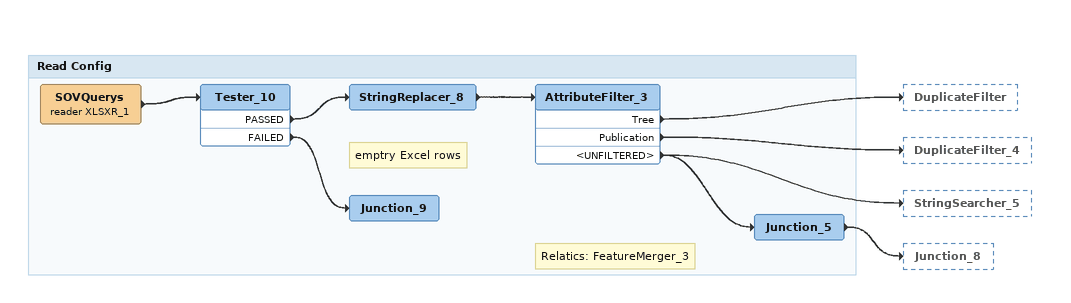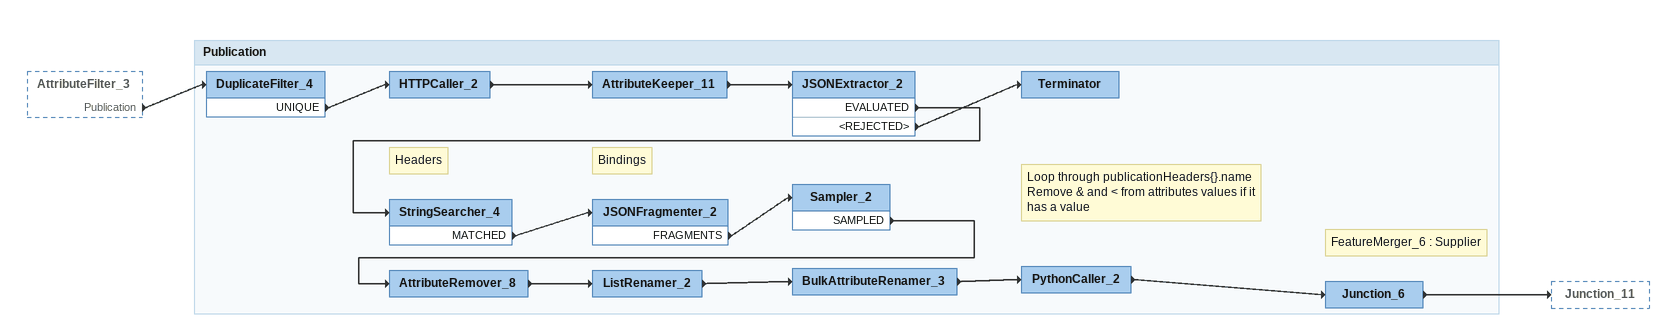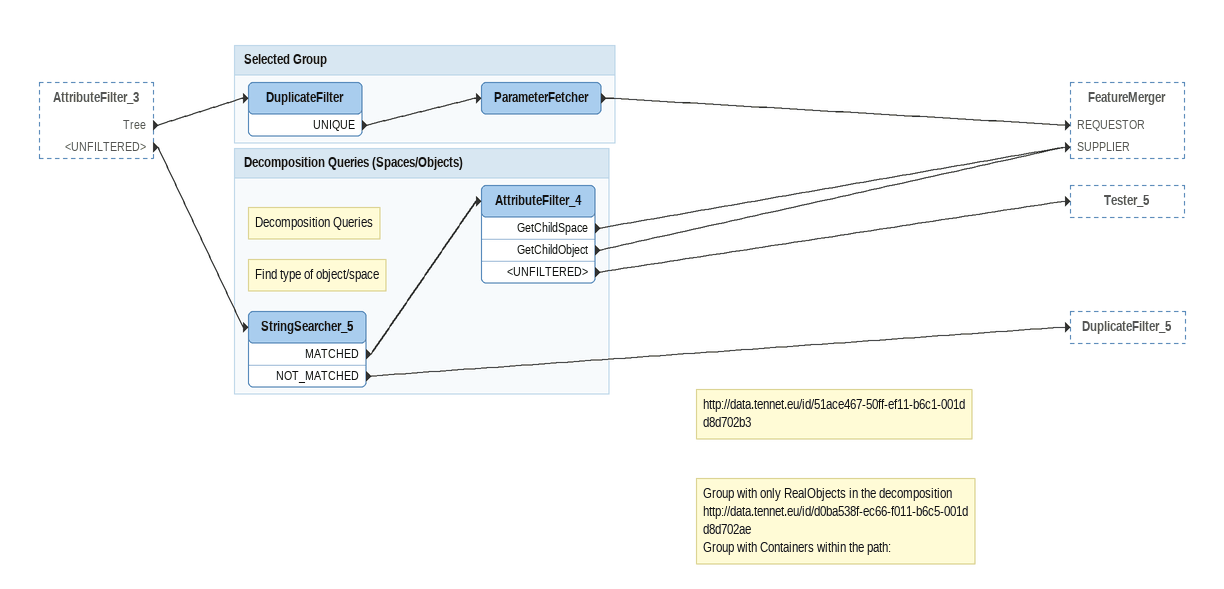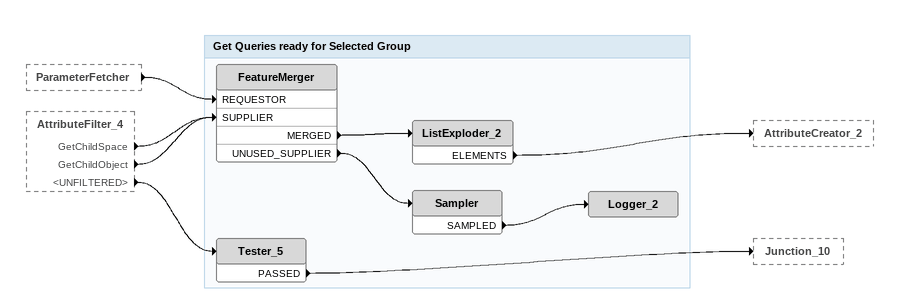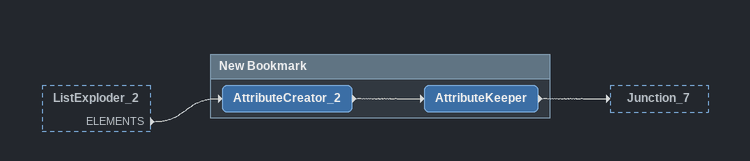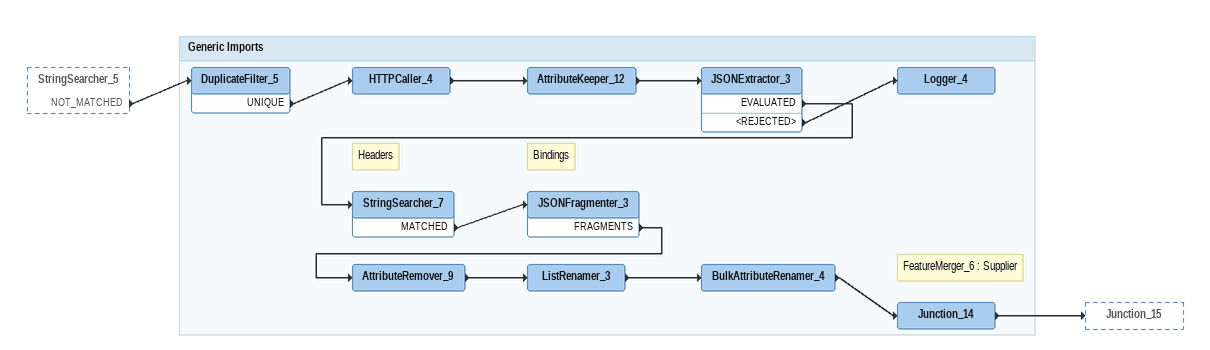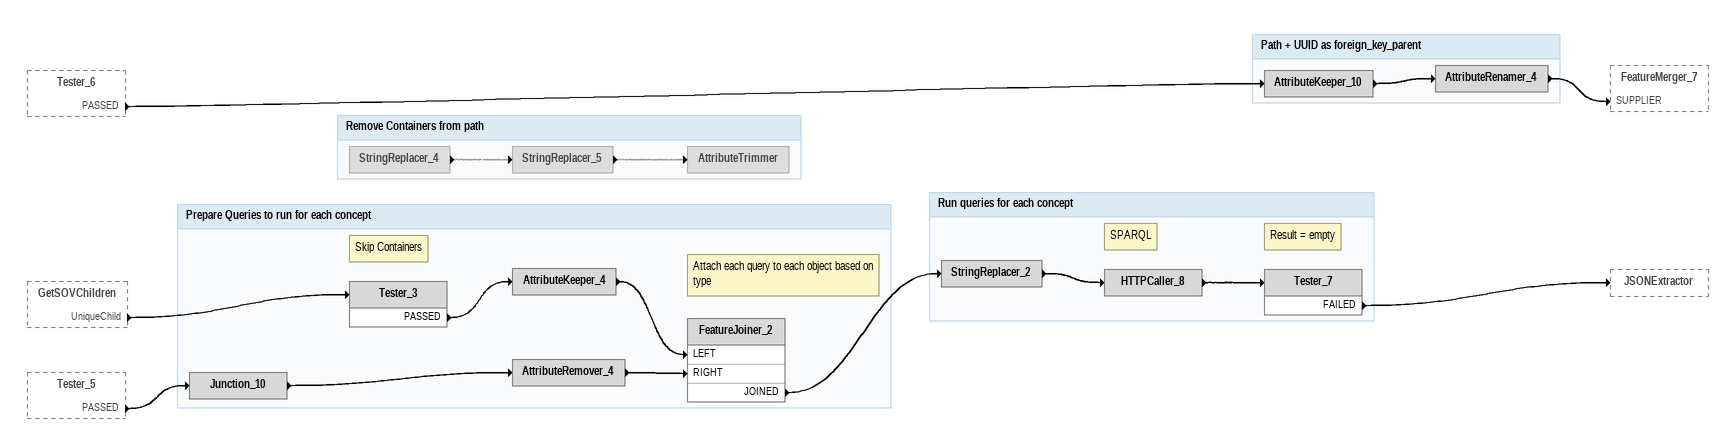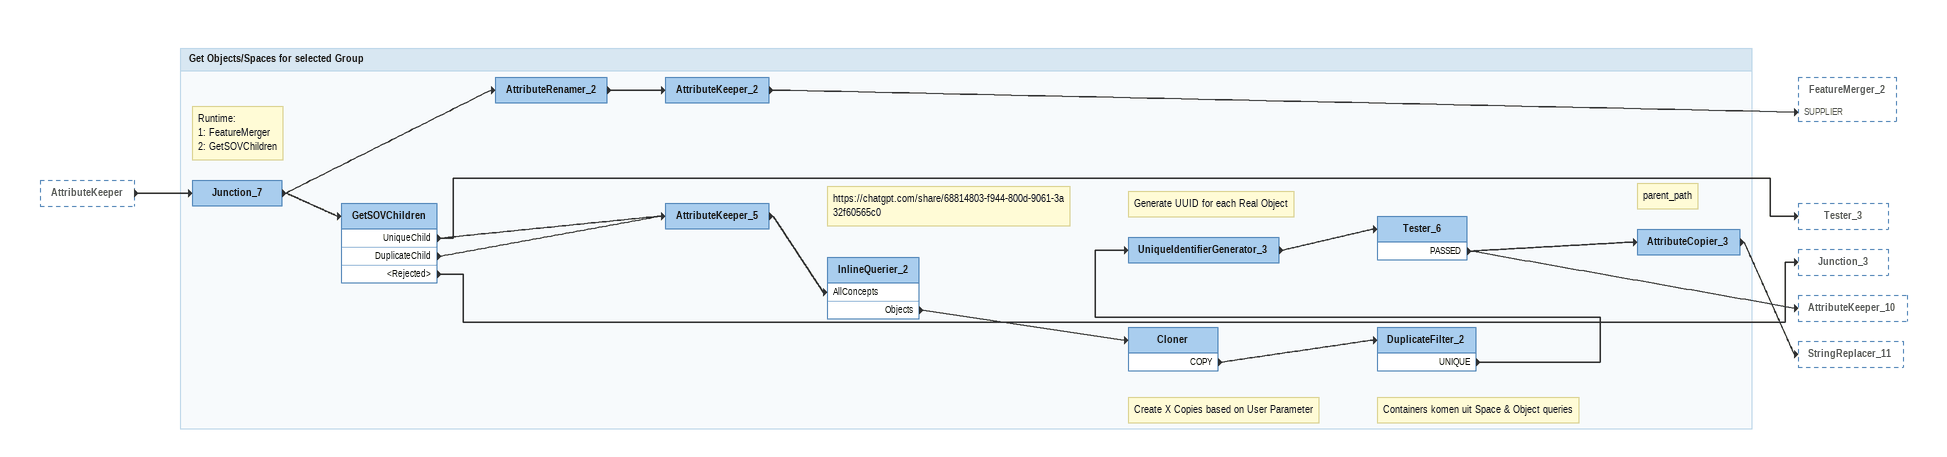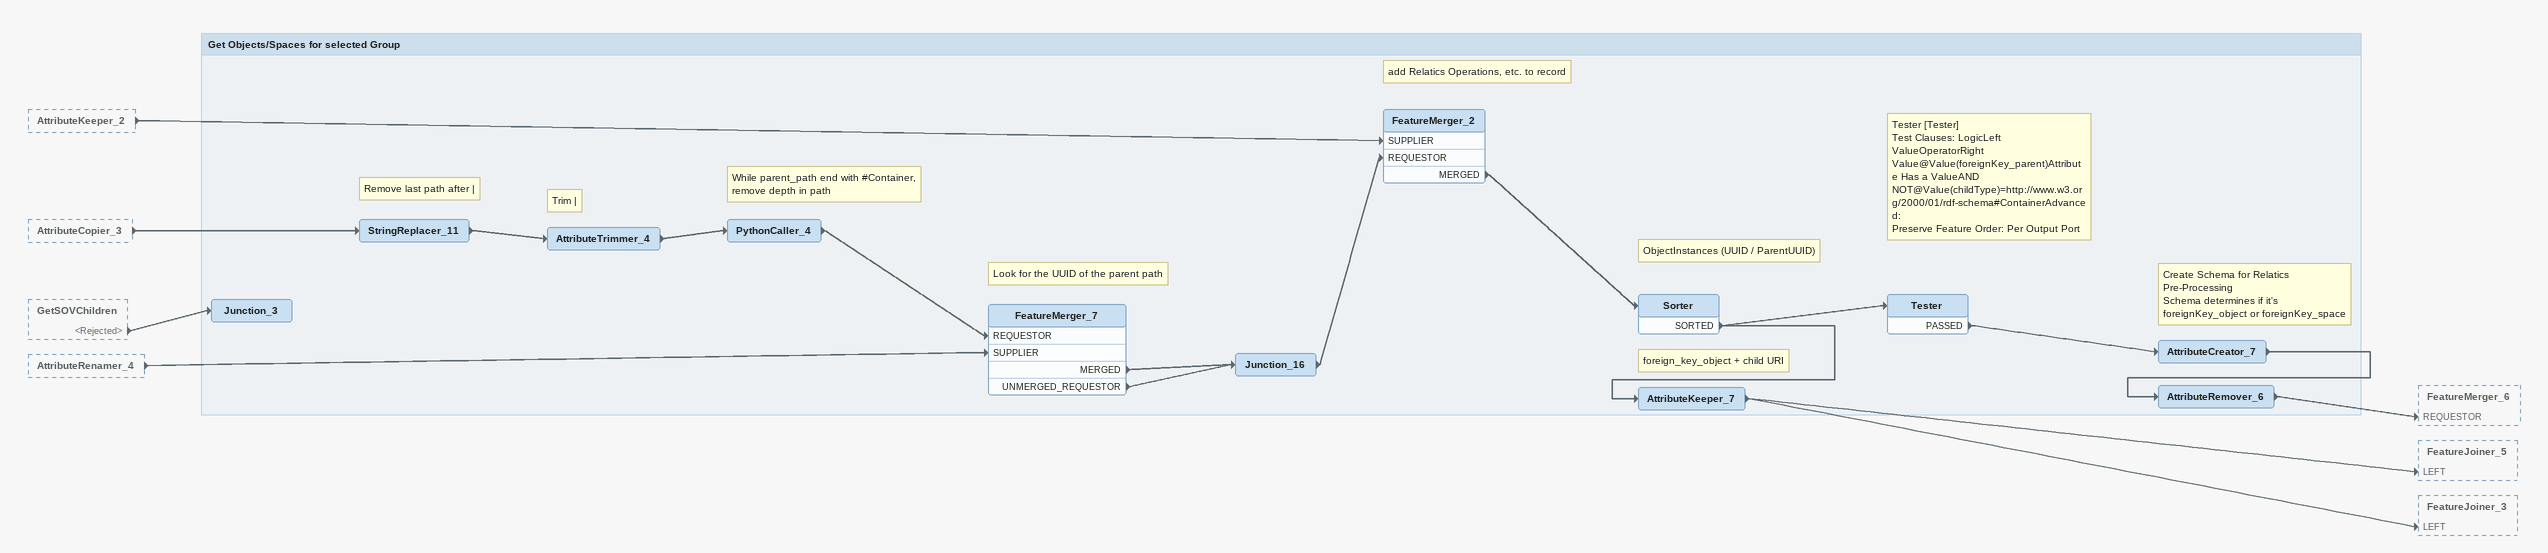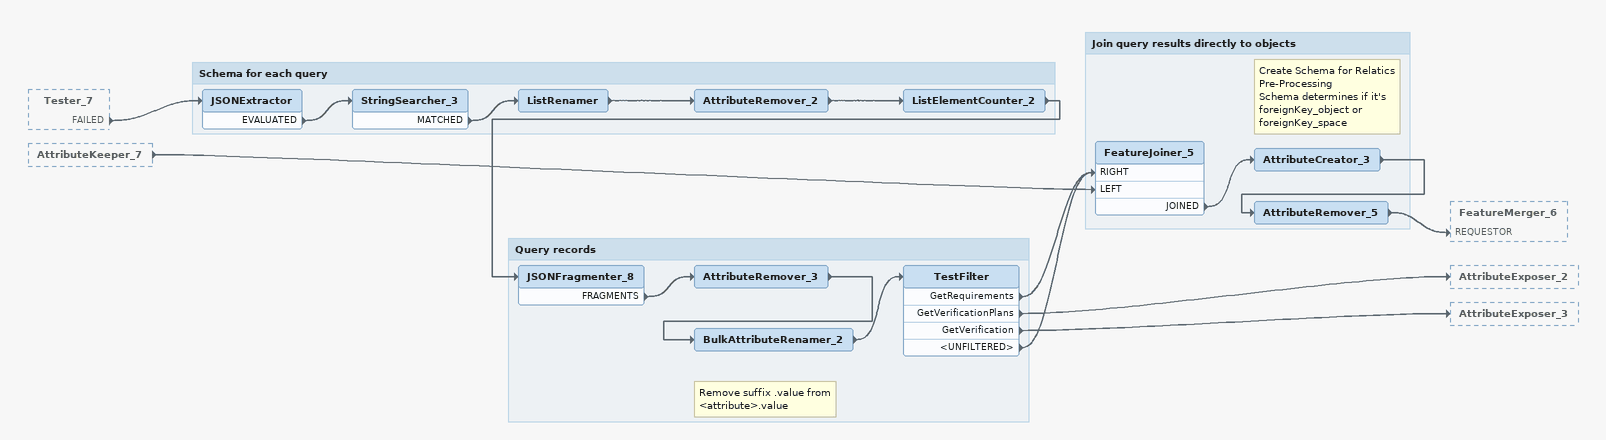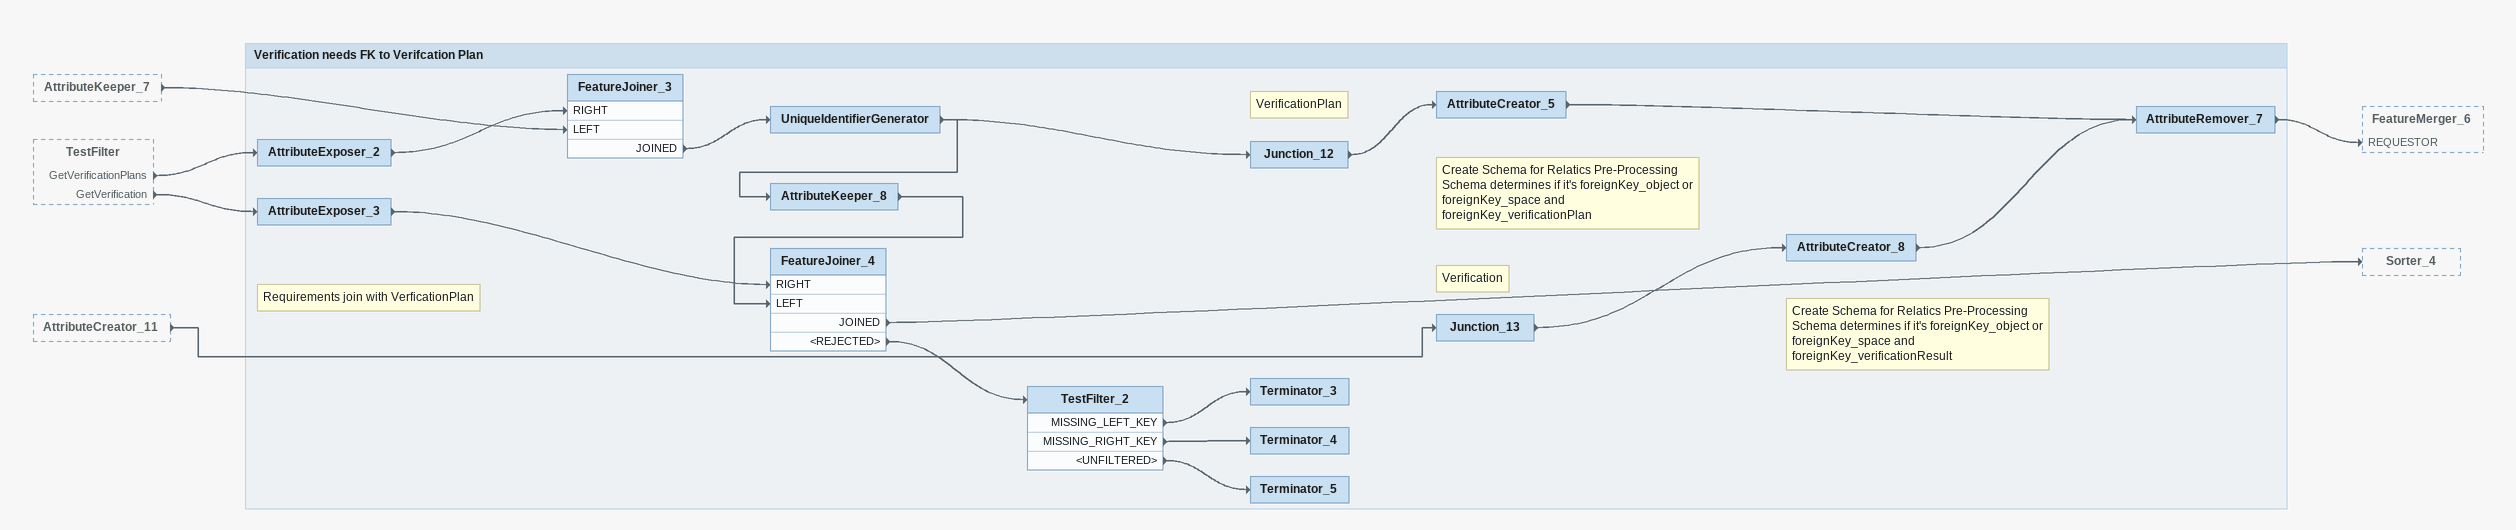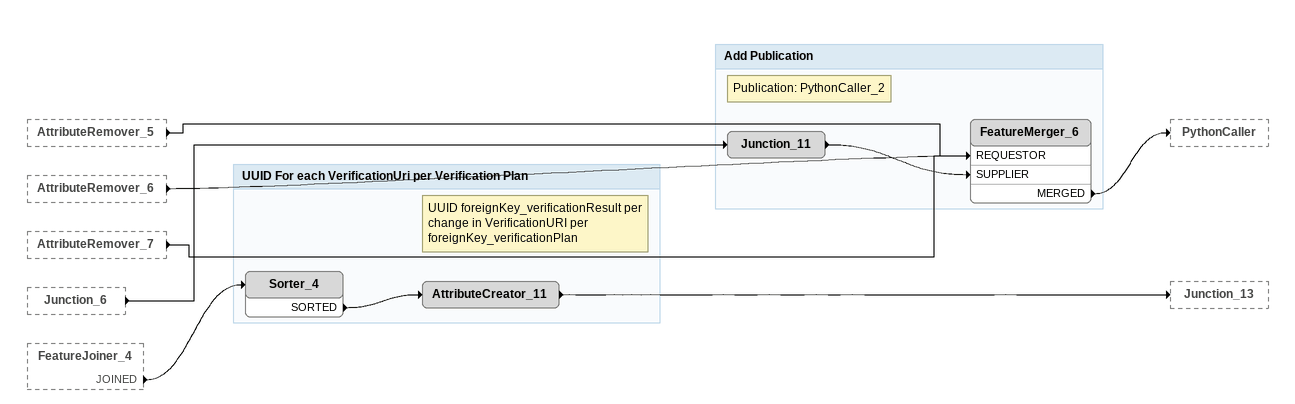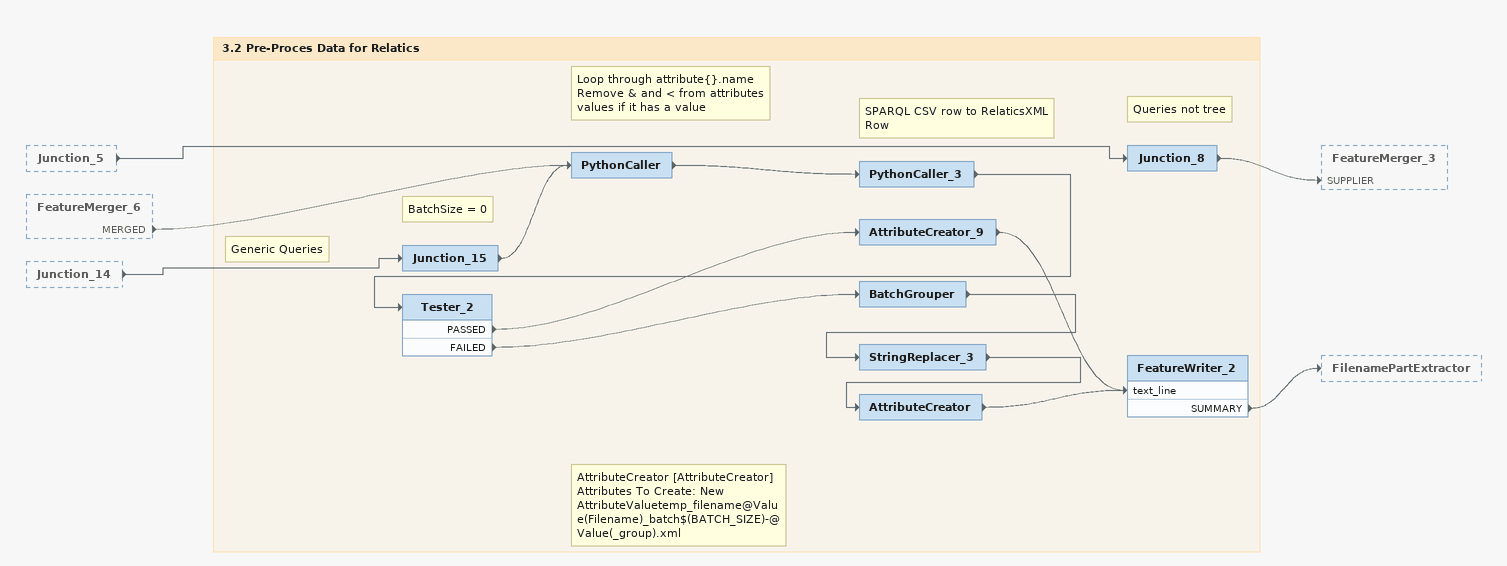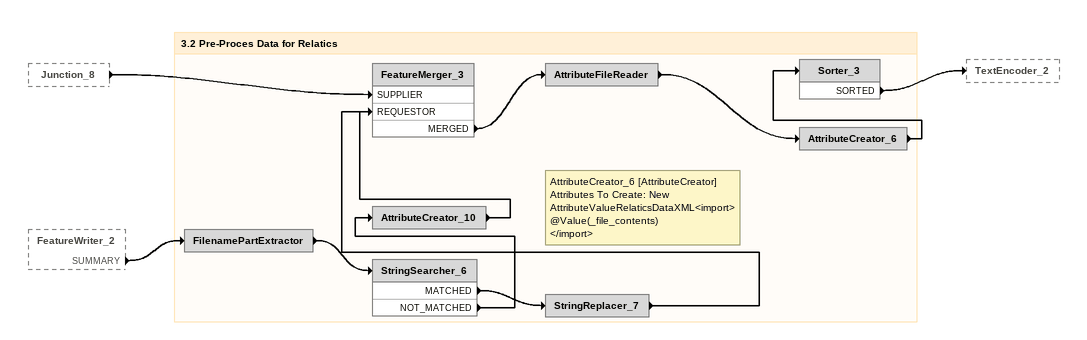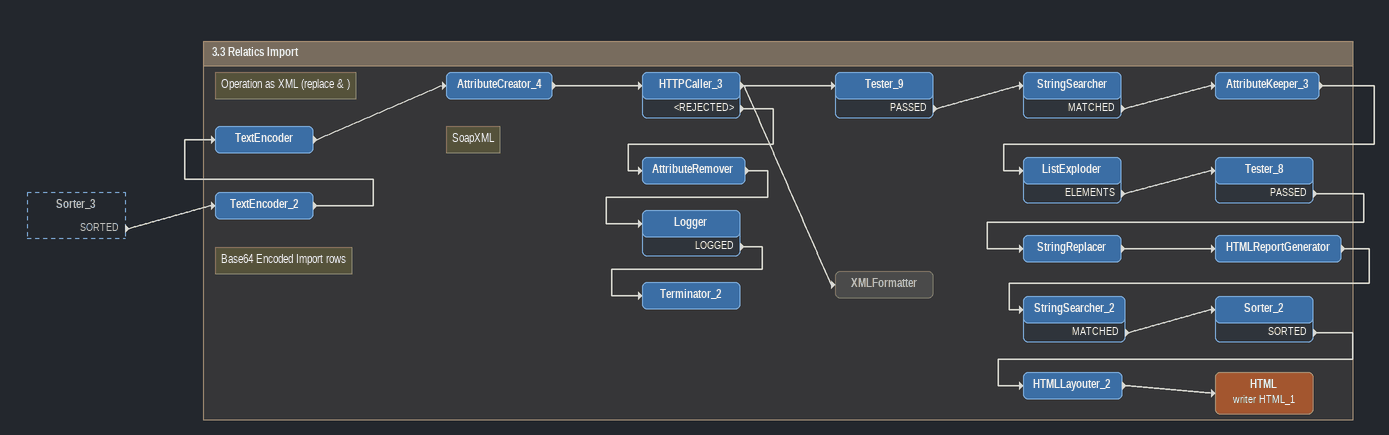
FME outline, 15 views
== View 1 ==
Bookmark: Read Config
SOVQuerys (reader XLSXR_1)
    -> Tester_10
Tester_10
    PASSED -> StringReplacer_8
    FAILED -> Junction_9
StringReplacer_8
    -> AttributeFilter_3
AttributeFilter_3
    Tree -> DuplicateFilter
    Publication -> DuplicateFilter_4
    <UNFILTERED> -> StringSearcher_5
    <UNFILTERED> -> Junction_5
Note: Relatics: FeatureMerger_3
Junction_5
    -> Junction_8
Note: emptry Excel rows
Junction_9

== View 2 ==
AttributeFilter_3 [outside]
    Publication -> DuplicateFilter_4

Bookmark: Publication
DuplicateFilter_4
    UNIQUE -> HTTPCaller_2
HTTPCaller_2
    -> AttributeKeeper_11
AttributeKeeper_11
    -> JSONExtractor_2
JSONExtractor_2
    EVALUATED -> StringSearcher_4
    <REJECTED> -> Terminator
Terminator
Note: Headers
StringSearcher_4
    MATCHED -> JSONFragmenter_2
Note: Bindings
JSONFragmenter_2
    FRAGMENTS -> Sampler_2
Sampler_2
    SAMPLED -> AttributeRemover_8
AttributeRemover_8
    -> ListRenamer_2
ListRenamer_2
    -> BulkAttributeRenamer_3
BulkAttributeRenamer_3
    -> PythonCaller_2
Note: Loop through publicationHeaders{}.name Remove & and < from attributes values if it has a value
PythonCaller_2
    -> Junction_6
Note: FeatureMerger_6 : Supplier
Junction_6
    -> Junction_11

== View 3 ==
AttributeFilter_3 [outside]
    Tree -> DuplicateFilter
    <UNFILTERED> -> StringSearcher_5
Note: http://data.tennet.eu/id/51ace467-50ff-ef11-b6c1-001dd8d702b3
Note: Group with only RealObjects in the decomposition / http://data.tennet.eu/id/d0ba538f-ec66-f011-b6c5-001dd8d702ae / Group with Containers within the path:

Bookmark: Selected Group
DuplicateFilter
    UNIQUE -> ParameterFetcher
ParameterFetcher
    -> FeatureMerger [REQUESTOR]

Bookmark: Decomposition Queries (Spaces/Objects)
Note: Find type of object/space
StringSearcher_5
    MATCHED -> AttributeFilter_4
    NOT_MATCHED -> DuplicateFilter_5
Note: Decomposition Queries
AttributeFilter_4
    GetChildSpace -> FeatureMerger [SUPPLIER]
    GetChildObject -> FeatureMerger [SUPPLIER]
    <UNFILTERED> -> Tester_5

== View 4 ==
ParameterFetcher [outside]
    -> FeatureMerger [REQUESTOR]
AttributeFilter_4 [outside]
    GetChildSpace -> FeatureMerger [SUPPLIER]
    GetChildObject -> FeatureMerger [SUPPLIER]
    <UNFILTERED> -> Tester_5

Bookmark: Get Queries ready for Selected Group
FeatureMerger
    MERGED -> ListExploder_2
    UNUSED_SUPPLIER -> Sampler
ListExploder_2
    ELEMENTS -> AttributeCreator_2
Sampler
    SAMPLED -> Logger_2
Logger_2
Tester_5
    PASSED -> Junction_10

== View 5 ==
ListExploder_2 [outside]
    ELEMENTS -> AttributeCreator_2

Bookmark: New Bookmark
AttributeCreator_2
    -> AttributeKeeper
AttributeKeeper
    -> Junction_7

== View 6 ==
StringSearcher_5 [outside]
    NOT_MATCHED -> DuplicateFilter_5

Bookmark: Generic Imports
DuplicateFilter_5
    UNIQUE -> HTTPCaller_4
HTTPCaller_4
    -> AttributeKeeper_12
AttributeKeeper_12
    -> JSONExtractor_3
JSONExtractor_3
    EVALUATED -> StringSearcher_7
    <REJECTED> -> Logger_4
Logger_4
Note: Headers
StringSearcher_7
    MATCHED -> JSONFragmenter_3
Note: Bindings
JSONFragmenter_3
    FRAGMENTS -> AttributeRemover_9
AttributeRemover_9
    -> ListRenamer_3
ListRenamer_3
    -> BulkAttributeRenamer_4
BulkAttributeRenamer_4
    -> Junction_14
Note: FeatureMerger_6 : Supplier
Junction_14
    -> Junction_15

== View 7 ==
Tester_6 [outside]
    PASSED -> AttributeKeeper_10
GetSOVChildren [outside]
    UniqueChild -> Tester_3
Tester_5 [outside]
    PASSED -> Junction_10

Bookmark: Path + UUID as foreign_key_parent
AttributeKeeper_10
    -> AttributeRenamer_4
AttributeRenamer_4
    -> FeatureMerger_7 [SUPPLIER]

Bookmark: Prepare Queries to run for each concept
Note: Skip Containers
Tester_3
    PASSED -> AttributeKeeper_4
AttributeKeeper_4
    -> FeatureJoiner_2 [LEFT]
Junction_10
    -> AttributeRemover_4
AttributeRemover_4
    -> FeatureJoiner_2 [RIGHT]
Note: Attach each query to each object based on type
FeatureJoiner_2
    JOINED -> StringReplacer_2

Bookmark: Run queries for each concept
StringReplacer_2
    -> HTTPCaller_8
Note: SPARQL
HTTPCaller_8
    -> Tester_7
Note: Result = empty
Tester_7
    FAILED -> JSONExtractor

Bookmark: Remove Containers from path
StringReplacer_4 [off]
    -> StringReplacer_5 [off]
StringReplacer_5 [off]
    -> AttributeTrimmer [off]
AttributeTrimmer [off]

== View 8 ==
AttributeKeeper [outside]
    -> Junction_7

Bookmark: Get Objects/Spaces for selected Group
Note: Runtime: / 1: FeatureMerger / 2: GetSOVChildren
Junction_7
    -> AttributeRenamer_2
    -> GetSOVChildren
AttributeRenamer_2
    -> AttributeKeeper_2
AttributeKeeper_2
    -> FeatureMerger_2 [SUPPLIER]
GetSOVChildren
    UniqueChild -> AttributeKeeper_5
    UniqueChild -> Tester_3
    DuplicateChild -> AttributeKeeper_5
    <Rejected> -> Junction_3
AttributeKeeper_5
    -> InlineQuerier_2 [AllConcepts]
Note: https://chatgpt.com/share/68814803-f944-800d-9061-3a32f60565c0
InlineQuerier_2
    Objects -> Cloner
Note: Create X Copies based on User Parameter
Cloner
    COPY -> DuplicateFilter_2
Note: Containers komen uit Space & Object queries
DuplicateFilter_2
    UNIQUE -> UniqueIdentifierGenerator_3
Note: Generate UUID for each Real Object
UniqueIdentifierGenerator_3
    -> Tester_6
Tester_6
    PASSED -> AttributeCopier_3
    PASSED -> AttributeKeeper_10
Note: parent_path
AttributeCopier_3
    -> StringReplacer_11

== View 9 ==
AttributeKeeper_2 [outside]
    -> FeatureMerger_2 [SUPPLIER]
AttributeCopier_3 [outside]
    -> StringReplacer_11
GetSOVChildren [outside]
    <Rejected> -> Junction_3
AttributeRenamer_4 [outside]
    -> FeatureMerger_7 [SUPPLIER]

Bookmark: Get Objects/Spaces for selected Group
Note: Remove last path after |
StringReplacer_11
    -> AttributeTrimmer_4
Note: Trim |
AttributeTrimmer_4
    -> PythonCaller_4
Note: While parent_path end with #Container, remove depth in path
PythonCaller_4
    -> FeatureMerger_7 [REQUESTOR]
Note: Look for the UUID of the parent path
FeatureMerger_7
    MERGED -> Junction_16
    UNMERGED_REQUESTOR -> Junction_16
Junction_16
    -> FeatureMerger_2 [REQUESTOR]
Note: add Relatics Operations, etc. to record
FeatureMerger_2
    MERGED -> Sorter
Note: ObjectInstances (UUID / ParentUUID)
Sorter
    SORTED -> Tester
    SORTED -> AttributeKeeper_7
Note: Tester [Tester] / Test Clauses: LogicLeft ValueOperatorRight Value@Value(foreignKey_parent)Attribute Has a ValueAND NOT@Value(childType)=http://www.w3.org/2000/01/rdf-schema#ContainerAdvanced: / Preserve Feature Order: Per Output Port
Tester
    PASSED -> AttributeCreator_7
Note: Create Schema for Relatics Pre-Processing / Schema determines if it's foreignKey_object or foreignKey_space
AttributeCreator_7
    -> AttributeRemover_6
AttributeRemover_6
    -> FeatureMerger_6 [REQUESTOR]
Note: foreign_key_object + child URI
AttributeKeeper_7
    -> FeatureJoiner_5 [LEFT]
    -> FeatureJoiner_3 [LEFT]
Junction_3

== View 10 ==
Tester_7 [outside]
    FAILED -> JSONExtractor
AttributeKeeper_7 [outside]
    -> FeatureJoiner_5 [LEFT]

Bookmark: Schema for each query
JSONExtractor
    EVALUATED -> StringSearcher_3
StringSearcher_3
    MATCHED -> ListRenamer
ListRenamer
    -> AttributeRemover_2
AttributeRemover_2
    -> ListElementCounter_2
ListElementCounter_2
    -> JSONFragmenter_8

Bookmark: Query records
JSONFragmenter_8
    FRAGMENTS -> AttributeRemover_3
AttributeRemover_3
    -> BulkAttributeRenamer_2
Note: Remove suffix .value from <attribute>.value
BulkAttributeRenamer_2
    -> TestFilter
TestFilter
    GetRequirements -> FeatureJoiner_5 [RIGHT]
    GetVerificationPlans -> AttributeExposer_2
    GetVerification -> AttributeExposer_3
    <UNFILTERED> -> FeatureJoiner_5 [RIGHT]

Bookmark: Join query results directly to objects
FeatureJoiner_5
    JOINED -> AttributeCreator_3
Note: Create Schema for Relatics Pre-Processing / Schema determines if it's foreignKey_object or foreignKey_space
AttributeCreator_3
    -> AttributeRemover_5
AttributeRemover_5
    -> FeatureMerger_6 [REQUESTOR]

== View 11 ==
AttributeKeeper_7 [outside]
    -> FeatureJoiner_3 [LEFT]
TestFilter [outside]
    GetVerificationPlans -> AttributeExposer_2
    GetVerification -> AttributeExposer_3
AttributeCreator_11 [outside]
    -> Junction_13

Bookmark: Verification needs FK to Verifcation Plan
AttributeExposer_2
    -> FeatureJoiner_3 [RIGHT]
FeatureJoiner_3
    JOINED -> UniqueIdentifierGenerator
UniqueIdentifierGenerator
    -> AttributeKeeper_8
    -> Junction_12
Note: VerificationPlan
Junction_12
    -> AttributeCreator_5
Note: Create Schema for Relatics Pre-Processing / Schema determines if it's foreignKey_object or foreignKey_space and foreignKey_verificationPlan
AttributeCreator_5
    -> AttributeRemover_7
AttributeKeeper_8
    -> FeatureJoiner_4 [LEFT]
Note: Requirements join with VerficationPlan
AttributeExposer_3
    -> FeatureJoiner_4 [RIGHT]
FeatureJoiner_4
    JOINED -> Sorter_4
    <REJECTED> -> TestFilter_2
Note: Verification
Junction_13
    -> AttributeCreator_8
Note: Create Schema for Relatics Pre-Processing / Schema determines if it's foreignKey_object or foreignKey_space and foreignKey_verificationResult
AttributeCreator_8
    -> AttributeRemover_7
AttributeRemover_7
    -> FeatureMerger_6 [REQUESTOR]
TestFilter_2
    MISSING_LEFT_KEY -> Terminator_3
    MISSING_RIGHT_KEY -> Terminator_4
    <UNFILTERED> -> Terminator_5
Terminator_3
Terminator_4
Terminator_5

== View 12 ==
AttributeRemover_5 [outside]
    -> FeatureMerger_6 [REQUESTOR]
AttributeRemover_6 [outside]
    -> FeatureMerger_6 [REQUESTOR]
AttributeRemover_7 [outside]
    -> FeatureMerger_6 [REQUESTOR]
Junction_6 [outside]
    -> Junction_11
FeatureJoiner_4 [outside]
    JOINED -> Sorter_4

Bookmark: UUID For each VerificationUri per Verification Plan
Sorter_4
    SORTED -> AttributeCreator_11
Note: UUID foreignKey_verificationResult per change in VerificationURI per foreignKey_verificationPlan
AttributeCreator_11
    -> Junction_13

Bookmark: Add Publication
Note: Publication: PythonCaller_2
Junction_11
    -> FeatureMerger_6 [SUPPLIER]
FeatureMerger_6
    MERGED -> PythonCaller

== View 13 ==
Junction_5 [outside]
    -> Junction_8
FeatureMerger_6 [outside]
    MERGED -> PythonCaller
Junction_14 [outside]
    -> Junction_15

Bookmark: 3.2 Pre-Proces Data for Relatics
Note: Queries not tree
Junction_8
    -> FeatureMerger_3 [SUPPLIER]
Note: Generic Queries
Junction_15
    -> PythonCaller
Note: Loop through attribute{}.name Remove & and < from attributes values if it has a value
PythonCaller
    -> PythonCaller_3
Note: SPARQL CSV row to RelaticsXML Row
PythonCaller_3
    -> Tester_2
Note: BatchSize = 0
Tester_2
    PASSED -> AttributeCreator_9
    FAILED -> BatchGrouper
AttributeCreator_9
    -> FeatureWriter_2 [text_line]
BatchGrouper
    -> StringReplacer_3
StringReplacer_3
    -> AttributeCreator
Note: AttributeCreator [AttributeCreator] / Attributes To Create: New AttributeValuetemp_filename@Value(Filename)_batch$(BATCH_SIZE)-@Value(_group).xml
AttributeCreator
    -> FeatureWriter_2 [text_line]
FeatureWriter_2
    SUMMARY -> FilenamePartExtractor

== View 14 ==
Junction_8 [outside]
    -> FeatureMerger_3 [SUPPLIER]
FeatureWriter_2 [outside]
    SUMMARY -> FilenamePartExtractor

Bookmark: 3.2 Pre-Proces Data for Relatics
FilenamePartExtractor
    -> StringSearcher_6
StringSearcher_6
    MATCHED -> StringReplacer_7
    NOT_MATCHED -> AttributeCreator_10
AttributeCreator_10
    -> FeatureMerger_3 [REQUESTOR]
StringReplacer_7
    -> FeatureMerger_3 [REQUESTOR]
FeatureMerger_3
    MERGED -> AttributeFileReader
AttributeFileReader
    -> AttributeCreator_6
Note: AttributeCreator_6 [AttributeCreator] / Attributes To Create: New AttributeValueRelaticsDataXML<import> / @Value(_file_contents) / </import>
AttributeCreator_6
    -> Sorter_3
Sorter_3
    SORTED -> TextEncoder_2

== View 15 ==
Sorter_3 [outside]
    SORTED -> TextEncoder_2

Bookmark: 3.3 Relatics Import
Note: Base64 Encoded Import rows
TextEncoder_2
    -> TextEncoder
Note: Operation as XML (replace & )
TextEncoder
    -> AttributeCreator_4
Note: SoapXML
AttributeCreator_4
    -> HTTPCaller_3
HTTPCaller_3
    -> Tester_9
    -> XMLFormatter
    <REJECTED> -> AttributeRemover
Tester_9
    PASSED -> StringSearcher
StringSearcher
    MATCHED -> AttributeKeeper_3
AttributeKeeper_3
    -> ListExploder
ListExploder
    ELEMENTS -> Tester_8
Tester_8
    PASSED -> StringReplacer
StringReplacer
    -> HTMLReportGenerator
HTMLReportGenerator
    -> StringSearcher_2
StringSearcher_2
    MATCHED -> Sorter_2
Sorter_2
    SORTED -> HTMLLayouter_2
HTMLLayouter_2
    -> HTML (writer HTML_1)
HTML (writer HTML_1)
AttributeRemover
    -> Logger
Logger
    LOGGED -> Terminator_2
Terminator_2
XMLFormatter [off]
